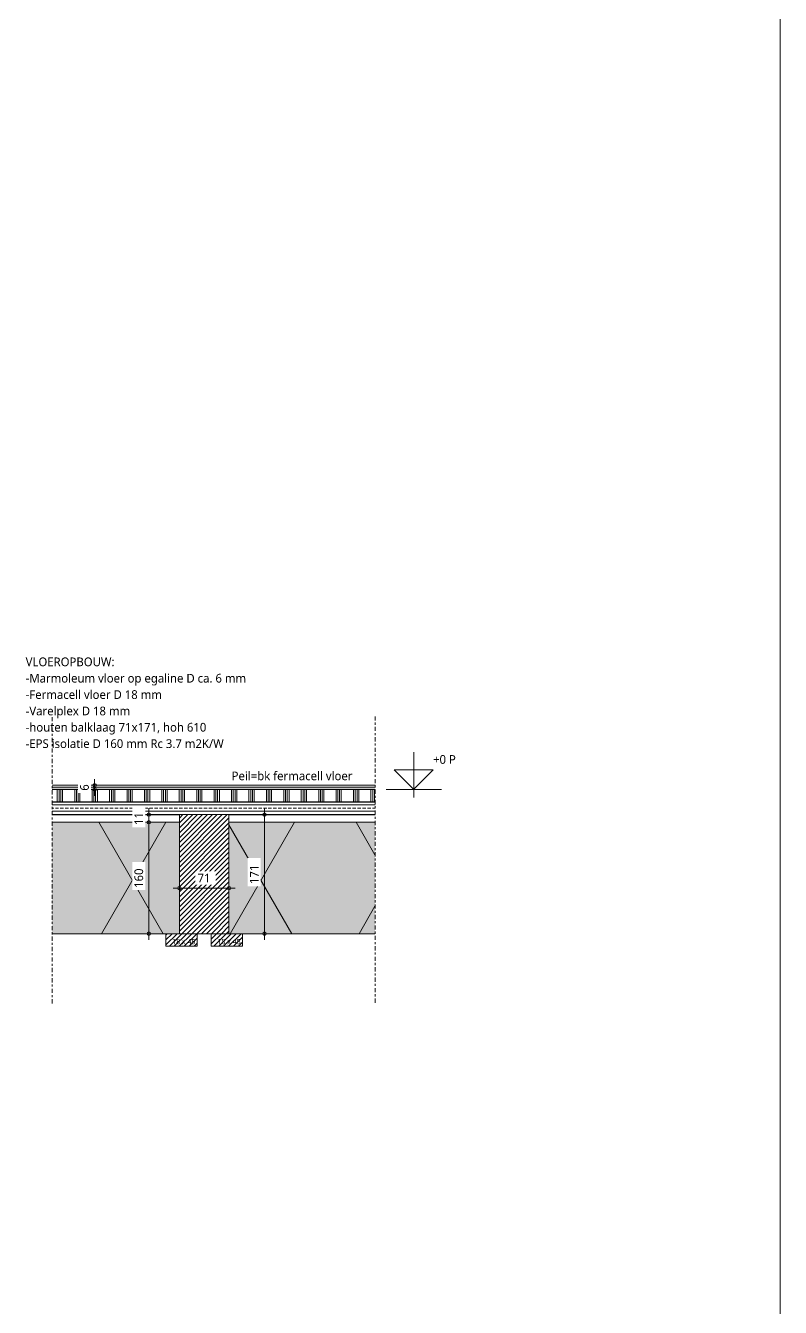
# Model space of a CAD drawing. Header units: millimetres. Extents: x 6732 to 10947, y 894 to 9086.
# Drawn here: x 9865 to 10947, y 4348 to 6188 of the extents above; entities that cross this region are included whole.
import ezdxf

# ---------------------------------------------------------------- set-up
doc = ezdxf.new("R2010")
doc.units = ezdxf.units.MM
doc.linetypes.add('MV_center', pattern=[15, 6, -3, 3, -3])
for name, color, linetype, lineweight in [('A-ANNO-DIMS', 211, 'Continuous', 13), ('A-ANNO-DIMS-5', 211, 'Continuous', 13), ('A-DETL', 90, 'Continuous', 13), ('A-DETL-GENF', 92, 'Continuous', 18), ('A-DETL-MEDM', 33, 'Continuous', 25), ('G-ANNO-TEXT', 231, 'Continuous', 13)]:
    doc.layers.add(name, color=color, linetype=linetype, lineweight=lineweight)
doc.styles.add('Segoe UI_1', font='segoeui.ttf', dxfattribs={"height": 7.5})
doc.styles.add('Segoe UI_2', font='segoeui.ttf', dxfattribs={"height": 12.5})
doc.styles.add('Segoe UI_B', font='segoeui.ttf', dxfattribs={"height": 12.5})
doc.dimstyles.new('2_5_mm_1', dxfattribs={"dimscale": 304.8, "dimtxt": 13.092049, "dimasz": 0.016404, "dimexe": 0.029528, "dimexo": 0.0625, "dimgap": 0.014764, "dimtad": 1, "dimdec": 0, "dimzin": 0, "dimdsep": 46, "dimtxsty": 'Segoe UI_2', "dimblk1": 'DOTBLANK', "dimblk2": 'DOTBLANK', "dimsah": 1, "dimcen": 0.09, "dimdle": 0.029528, "dimazin": 0, "dimtfac": 1, "dimtdec": 4, "dimtix": 1, "dimtmove": 0, "dimatfit": 3, "dimfxl": 0.029528, "dimfxlon": 1, "dimtvp": 1, "dimtfill": 1, "dimtolj": 1, "dimtzin": 0, "dimarcsym": 2})
pattern_1 = [(45, (0, 0), (-3.535534, 3.535534), [])]
pattern_2 = [(60, (-2360.91, 160.98), (-138.564, 80), []), (120, (-2360.91, 160.98), (-138.564, -80), [])]

# ---------------------------------------------------------------- blocks, each defined once
blk = doc.blocks.new('42 isolatie - Type 1-3776468-Details Strandbaak Patio Woning')
at = {"layer": 'A-DETL-GENF'}
blk.add_hatch(color=256, dxfattribs=at).paths.add_polyline_path([(45.6, 0.8), (228.3, 0.8), (228.3, 160.8), (45.6, 160.8), (45.6, 147.5)])
at = {"layer": 'A-DETL-GENF', "lineweight": 13}
h = blk.add_hatch(dxfattribs=at)
h.set_pattern_fill('FP_11', color=256, style=0, pattern_type=2)
h.set_pattern_definition(pattern_2)
h.paths.add_polyline_path([(45.6, 0.8), (228.3, 0.8), (228.3, 160.8), (45.6, 160.8), (45.6, 147.5)])
at = {"layer": 'A-DETL-GENF'}
for p, q in [((228.3, 160.8), (45.6, 160.8)), ((228.3, 160.8), (45.6, 160.8)), ((228.3, 0.8), (228.3, 160.8)), ((228.3, 0.8), (228.3, 160.8)), ((45.6, 0.8), (208.8, 0.8)), ((45.6, 0.8), (208.8, 0.8)), ((208.8, 0.8), (228.3, 0.8))]:
    blk.add_line(p, q, dxfattribs=at)
blk = doc.blocks.new('42 isolatie - Type 1-3776469-Details Strandbaak Patio Woning')
at = {"layer": 'A-DETL-GENF'}
blk.add_hatch(color=256, dxfattribs=at).paths.add_polyline_path([(0.3, 0.8), (209.9, 0.8), (209.9, 160.8), (0.3, 160.8), (0.3, 147.5)])
at = {"layer": 'A-DETL-GENF', "lineweight": 13}
h = blk.add_hatch(dxfattribs=at)
h.set_pattern_fill('FP_11', color=256, style=0, pattern_type=2)
h.set_pattern_definition(pattern_2)
h.paths.add_polyline_path([(0.3, 0.8), (209.9, 0.8), (209.9, 160.8), (0.3, 160.8), (0.3, 147.5)])
at = {"layer": 'A-DETL-GENF'}
for p, q in [((209.9, 160.8), (0.3, 160.8)), ((0.3, 160.8), (0.3, 0.8)), ((209.9, 160.8), (0.3, 160.8)), ((0.3, 160.8), (0.3, 0.8)), ((0.3, 0.8), (19.8, 0.8)), ((19.8, 0.8), (209.9, 0.8)), ((19.8, 0.8), (209.9, 0.8))]:
    blk.add_line(p, q, dxfattribs=at)
blk = doc.blocks.new('NLRS_00_DI_maskeer - Type 1-4234617-Details Strandbaak Patio Woning')
at = {"layer": 'A-DETL-GENF', "linetype": 'MV_center'}
blk.add_line((-100, 0), (312, 0), dxfattribs=at)
blk = doc.blocks.new('NLRS_00_DI_maskeer - Type 1-4234618-Details Strandbaak Patio Woning')
at = {"layer": 'A-DETL-GENF', "linetype": 'MV_center'}
blk.add_line((312, 0), (-100, 0), dxfattribs=at)
blk = doc.blocks.new('DIMBLOCK51-Details Strandbaak Patio Woning')
at = {"layer": 'A-ANNO-DIMS-5'}
for p, q in [((9963.5, 5097.5), (9954.5, 5097.5)), ((9963.5, 5082.5), (9963.5, 5106.5)), ((9963.5, 5097.5), (9972.5, 5097.5)), ((9963.5, 5091.5), (9954.5, 5091.5)), ((9963.5, 5091.5), (9972.5, 5091.5))]:
    blk.add_line(p, q, dxfattribs=at)
for centre in [(9963.5, 5097.5), (9963.5, 5091.5)]:
    blk.add_circle(centre, 2.5, dxfattribs=at)
at = {"layer": 'A-ANNO-DIMS-5', "color": 0, "insert": (9942.7, 5089.7), "char_height": 12.5, "width": 11.426, "attachment_point": 1, "rotation": 90, "line_spacing_factor": 1.142579, "style": 'Segoe UI_2', "bg_fill": 3, "box_fill_scale": 1.25, "bg_fill_color": 9, "bg_fill_true_color": 13158600, "bg_fill_transparency": 0}
blk.add_mtext('6', dxfattribs=at)
blk = doc.blocks.new('_DotBlank')
at = {"color": 0, "linetype": 'ByBlock', "lineweight": -2}
blk.add_line((-0.5, 0), (-1, 0), dxfattribs=at)
blk.add_circle((0, 0), 0.5, dxfattribs=at)
blk = doc.blocks.new('DIMBLOCK52-Details Strandbaak Patio Woning')
at = {"layer": 'A-ANNO-DIMS-5'}
for p, q in [((10076.2, 4949.9), (10165.2, 4949.9)), ((10085.2, 4949.9), (10085.2, 4958.9)), ((10085.2, 4949.9), (10085.2, 4940.9)), ((10156.2, 4949.9), (10156.2, 4958.9)), ((10156.2, 4949.9), (10156.2, 4940.9))]:
    blk.add_line(p, q, dxfattribs=at)
for centre in [(10085.2, 4949.9), (10156.2, 4949.9)]:
    blk.add_circle(centre, 2.5, dxfattribs=at)
at = {"layer": 'A-ANNO-DIMS-5', "color": 0, "insert": (10111.2, 4970.7), "char_height": 12.5, "width": 22.852, "attachment_point": 1, "line_spacing_factor": 1.142579, "style": 'Segoe UI_2', "bg_fill": 3, "box_fill_scale": 1.25, "bg_fill_color": 9, "bg_fill_true_color": 13158600, "bg_fill_transparency": 0}
blk.add_mtext('71', dxfattribs=at)
blk = doc.blocks.new('DIMBLOCK53-Details Strandbaak Patio Woning')
at = {"layer": 'A-ANNO-DIMS-5'}
for p, q in [((10041.4, 5044.5), (10032.4, 5044.5)), ((10041.4, 4875.5), (10041.4, 5044.5)), ((10041.4, 5044.5), (10050.4, 5044.5)), ((10041.4, 4884.5), (10032.4, 4884.5)), ((10041.4, 4884.5), (10050.4, 4884.5))]:
    blk.add_line(p, q, dxfattribs=at)
for centre in [(10041.4, 5044.5), (10041.4, 4884.5)]:
    blk.add_circle(centre, 2.5, dxfattribs=at)
at = {"layer": 'A-ANNO-DIMS-5', "color": 0, "insert": (10020.6, 4950.2), "char_height": 12.5, "width": 34.277, "attachment_point": 1, "rotation": 90, "line_spacing_factor": 1.142579, "style": 'Segoe UI_2', "bg_fill": 3, "box_fill_scale": 1.25, "bg_fill_color": 9, "bg_fill_true_color": 13158600, "bg_fill_transparency": 0}
blk.add_mtext('160', dxfattribs=at)
blk = doc.blocks.new('DIMBLOCK54-Details Strandbaak Patio Woning')
at = {"layer": 'A-ANNO-DIMS-5'}
for p, q in [((10041.4, 5044.5), (10041.4, 5064.5)), ((10041.4, 5055.5), (10032.4, 5055.5)), ((10041.4, 5044.5), (10032.4, 5044.5)), ((10041.4, 5055.5), (10050.4, 5055.5)), ((10041.4, 5044.5), (10050.4, 5044.5))]:
    blk.add_line(p, q, dxfattribs=at)
for centre in [(10041.4, 5055.5), (10041.4, 5044.5)]:
    blk.add_circle(centre, 2.5, dxfattribs=at)
at = {"layer": 'A-ANNO-DIMS-5', "color": 0, "insert": (10020.6, 5040.5), "char_height": 12.5, "width": 22.852, "attachment_point": 1, "rotation": 90, "line_spacing_factor": 1.142579, "style": 'Segoe UI_2', "bg_fill": 3, "box_fill_scale": 1.25, "bg_fill_color": 9, "bg_fill_true_color": 13158600, "bg_fill_transparency": 0}
blk.add_mtext('11', dxfattribs=at)
blk = doc.blocks.new('DIMBLOCK55-Details Strandbaak Patio Woning')
at = {"layer": 'A-ANNO-DIMS-5'}
for p, q in [((10207.2, 4875.5), (10207.2, 5064.5)), ((10207.2, 5055.5), (10198.2, 5055.5)), ((10207.2, 5055.5), (10216.2, 5055.5)), ((10207.2, 4884.5), (10198.2, 4884.5)), ((10207.2, 4884.5), (10216.2, 4884.5))]:
    blk.add_line(p, q, dxfattribs=at)
for centre in [(10207.2, 5055.5), (10207.2, 4884.5)]:
    blk.add_circle(centre, 2.5, dxfattribs=at)
at = {"layer": 'A-ANNO-DIMS-5', "color": 0, "insert": (10186.3, 4955.7), "char_height": 12.5, "width": 34.277, "attachment_point": 1, "rotation": 90, "line_spacing_factor": 1.142579, "style": 'Segoe UI_2', "bg_fill": 3, "box_fill_scale": 1.25, "bg_fill_color": 9, "bg_fill_true_color": 13158600, "bg_fill_transparency": 0}
blk.add_mtext('171', dxfattribs=at)

msp = doc.modelspace()

# ---------------------------------------------------------------- hatches: boundary and pattern name
at = {"layer": 'A-DETL-GENF'}
msp.add_hatch(color=9, dxfattribs=at).paths.add_polyline_path([(9999.2, 5091.5), (10365.9, 5091.5), (10365.9, 5095), (9902.6, 5095), (9902.6, 5091.5)])
at = {"layer": 'A-DETL-GENF', "lineweight": 13}
h = msp.add_hatch(dxfattribs=at)
h.set_pattern_fill('FP_9', color=254, style=0, pattern_type=2)
h.set_pattern_definition([(90, (10, 0), (-25, 1e-15), []), (90, (12.5, 0), (-25, 1e-15), []), (90, (15, 0), (-25, 1e-15), []), (90, (17.5, 0), (-25, 1e-15), [])])
h.paths.add_polyline_path([(9999.2, 5073.5), (10365.9, 5073.5), (10365.9, 5091.5), (9902.6, 5091.5), (9902.6, 5073.5)])
h = msp.add_hatch(dxfattribs=at)
h.set_pattern_fill('FP_6', color=250, style=0, pattern_type=2)
h.set_pattern_definition([(0, (0, 0), (0, 9.476), []), (0, (0, 4.738), (0, 9.476), [4.738, -2.369])])
h.paths.add_polyline_path([(9902.6, 5055.5), (10365.9, 5055.5), (10365.9, 5073.5), (9902.6, 5073.5)])
h = msp.add_hatch(dxfattribs=at)
h.set_pattern_fill('FP_17', color=250, style=0, pattern_type=2)
h.set_pattern_definition(pattern_1)
h.paths.add_polyline_path([(10085.2, 4884.5), (10156.2, 4884.5), (10156.2, 5055.5), (10085.2, 5055.5), (10085.2, 5031.2)])
h = msp.add_hatch(dxfattribs=at)
h.set_pattern_fill('FP_17', color=250, style=0, pattern_type=2)
h.set_pattern_definition(pattern_1)
h.paths.add_polyline_path([(10110.7, 4866.5), (10110.7, 4884.5), (10065.7, 4884.5), (10065.7, 4866.5)])
h = msp.add_hatch(dxfattribs=at)
h.set_pattern_fill('FP_17', color=250, style=0, pattern_type=2)
h.set_pattern_definition(pattern_1)
h.paths.add_polyline_path([(10175.7, 4866.5), (10175.7, 4884.5), (10130.7, 4884.5), (10130.7, 4866.5)])

# ---------------------------------------------------------------- linework, layer by layer
at = {"layer": 'A-DETL', "lineweight": 18}
for p, q in [((10947.4, 893.9), (10947.4, 8393.9)), ((10421.5, 5145.1), (10421.5, 5080.1)), ((10421.5, 5091.5), (10393.4, 5119.7)), ((10393.4, 5119.7), (10449.4, 5119.7)), ((10449.4, 5119.7), (10421.3, 5091.5)), ((10365.9, 5097.5), (9902.6, 5097.5)), ((10365.9, 5095), (9902.6, 5095)), ((9902.6, 5091.5), (10365.9, 5091.5)), ((10421.8, 5091.5), (10381.8, 5091.5)), ((10434.3, 5091.5), (10409.3, 5091.5)), ((10421.3, 5091.5), (10461.3, 5091.5)), ((10156.2, 5055.5), (10085.2, 5055.5)), ((10085.2, 5055.5), (10085.2, 5044.5)), ((10156.2, 5044.5), (10156.2, 5055.5)), ((10110.7, 4884.5), (10065.7, 4884.5)), ((10065.7, 4884.5), (10065.7, 4866.5)), ((10085.2, 4884.5), (10110.7, 4884.5)), ((10110.7, 4884.5), (10130.7, 4884.5)), ((10110.7, 4866.5), (10110.7, 4884.5)), ((10130.7, 4884.5), (10156.2, 4884.5)), ((10130.7, 4884.5), (10130.7, 4866.5)), ((10175.7, 4884.5), (10130.7, 4884.5)), ((10175.7, 4866.5), (10175.7, 4884.5)), ((10065.7, 4866.5), (10110.7, 4866.5)), ((10130.7, 4866.5), (10175.7, 4866.5))]:
    msp.add_line(p, q, dxfattribs=at)
at = {"layer": 'A-DETL-MEDM'}
for p, q in [((10365.9, 5073.5), (9902.6, 5073.5)), ((9902.6, 5055.5), (10085.2, 5055.5)), ((10156.2, 5055.5), (10365.9, 5055.5))]:
    msp.add_line(p, q, dxfattribs=at)

# ---------------------------------------------------------------- block references
at = {"layer": 'A-DETL-GENF', "linetype": 'MV_center'}
for name, p, rotation in [('NLRS_00_DI_maskeer - Type 1-4234617-Details Strandbaak Patio Woning', (9902.6, 4884.5), 89.99999999999991), ('NLRS_00_DI_maskeer - Type 1-4234618-Details Strandbaak Patio Woning', (10365.9, 4884.5), 90.00000000000007)]:
    msp.add_blockref(name, p, dxfattribs=dict(at, rotation=rotation))
at = {"layer": 'A-DETL-GENF'}
for name, p in [('42 isolatie - Type 1-3776468-Details Strandbaak Patio Woning', (9856.9, 4883.7)), ('42 isolatie - Type 1-3776469-Details Strandbaak Patio Woning', (10155.9, 4883.7))]:
    msp.add_blockref(name, p, dxfattribs=at)

# ---------------------------------------------------------------- texts
at = {"layer": 'G-ANNO-TEXT', "color": 7, "char_height": 12.5, "attachment_point": 1}
for s, insert, width, style in [('VLOEROPBOUW:', (9864.6, 5281), 167.152, 'Segoe UI_B'), ('-Marmoleum vloer op egaline D ca. 6 mm', (9864.6, 5257.5), 392.827, 'Segoe UI_2'), ('-Fermacell vloer D 18 mm', (9864.6, 5234), 242.911, 'Segoe UI_2'), ('-Varelplex D 18 mm', (9864.6, 5210.5), 187.595, 'Segoe UI_2'), ('-houten balklaag 71x171, hoh 610', (9864.6, 5187.1), 321.076, 'Segoe UI_2'), ('-EPS isolatie D 160 mm Rc 3.7 m2K/W', (9864.6, 5163.6), 358.354, 'Segoe UI_2'), ('+0 P', (10449.1, 5140.9), 44.093, 'Segoe UI_2'), ('Peil=bk fermacell vloer', (10160.1, 5117.3), 214.852, 'Segoe UI_2')]:
    msp.add_mtext(s, dxfattribs=dict(at, insert=insert, width=width, style=style))
at = {"layer": 'G-ANNO-TEXT', "color": 8, "char_height": 7.5, "width": 40.485, "attachment_point": 1, "style": 'Segoe UI_1'}
for insert in [(10074.8, 4877), (10139.8, 4877)]:
    msp.add_mtext('18 x 45', dxfattribs=dict(at, insert=insert))

# ---------------------------------------------------------------- next in the draw order: dimensions: what is measured, and where the dimension line sits
at = {"layer": 'A-ANNO-DIMS'}
for base, p1, p2, override, picture, middle in [((9963.5, 5097.5), (9954.5, 5091.5), (9954.5, 5097.5), {"dimpost": '<>', "dimfxl": 6}, 'DIMBLOCK51-Details Strandbaak Patio Woning', (9952.6, 5094.5)), ((10207.2, 5055.5), (10198.2, 4884.5), (10198.2, 5055.5), {"dimpost": '<>', "dimfxl": 171}, 'DIMBLOCK55-Details Strandbaak Patio Woning', (10196.3, 4970)), ((10041.4, 5044.5), (10050.4, 4884.5), (10032.4, 5044.5), {"dimpost": '<>', "dimfxl": 161.009317}, 'DIMBLOCK53-Details Strandbaak Patio Woning', (10030.4, 4964.5))]:
    dim = msp.add_linear_dim(base=base, p1=p1, p2=p2, angle=90, dimstyle='2_5_mm_1', override=override, dxfattribs=at)
    dim.commit()
    dim.dimension.update_dxf_attribs({"geometry": picture, "text_midpoint": middle})
dim = msp.add_linear_dim(base=(10156.2, 4949.9), p1=(10085.2, 4958.9), p2=(10156.2, 4958.9), dimstyle='2_5_mm_1', override={"dimpost": '<>', "dimfxl": 71}, dxfattribs=at)
dim.commit()
dim.dimension.update_dxf_attribs({"geometry": 'DIMBLOCK52-Details Strandbaak Patio Woning', "text_midpoint": (10120.7, 4960.8)})

# ---------------------------------------------------------------- next in the draw order: dimensions: what is measured, and where the dimension line sits
dim = msp.add_linear_dim(base=(10041.4, 5055.5), p1=(10032.4, 5044.5), p2=(10032.4, 5055.5), angle=90, dimstyle='2_5_mm_1', override={"dimpost": '<>', "dimfxl": 11}, dxfattribs=at)
dim.commit()
dim.dimension.update_dxf_attribs({"geometry": 'DIMBLOCK54-Details Strandbaak Patio Woning', "text_midpoint": (10030.5, 5050)})

doc.saveas('drawing.dxf')
